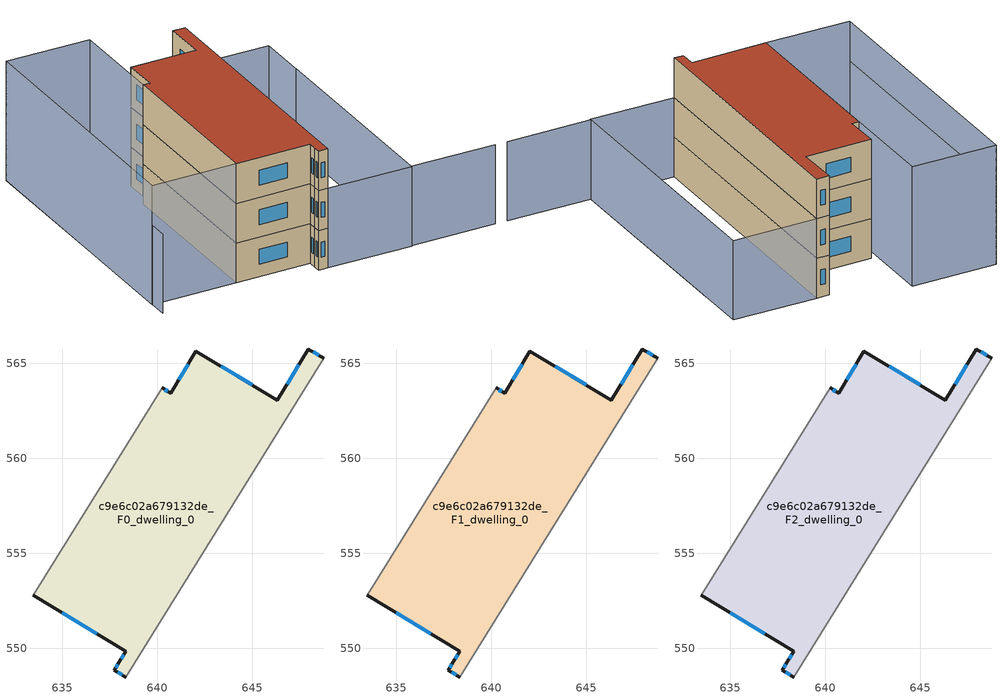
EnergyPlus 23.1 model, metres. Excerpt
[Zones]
c9e6c02a679132de_F0_dwelling_0
 floor ground (EU_floor_Construction): 648.75,565.26 638.34,548.5 637.73,548.87 637.99,549.29 638.33,549.86 633.47,552.79 640.24,563.7 640.69,563.43 642.03,565.64 646.31,563.05 647.94,565.75 z0
 wall outside (EU_wall_Construction): 633.47,552.79 638.33,549.86 637.99,549.29 637.73,548.87 638.34,548.5 / 648.75,565.26 647.94,565.75 646.31,563.05 642.03,565.64 640.69,563.43 640.24,563.7 z0:3
 wall adiabatic (EU_wall_Construction): 638.34,548.5 648.75,565.26 / 640.24,563.7 633.47,552.79 z0:3
 window (EU_Window_Construction): 637.92,548.75 638.15,548.61 / 637.91,549.16 637.81,549 / 638.22,549.68 638.1,549.47 / 634.99,551.88 636.82,550.77 / 640.55,563.51 640.38,563.62 / 641.61,564.95 641.11,564.12 / 644.97,563.86 643.36,564.83 / 647.43,564.91 646.82,563.89 / 648.49,565.41 648.19,565.59 z0.93:2.07
c9e6c02a679132de_F1_dwelling_0
 floor to c9e6c02a679132de_F0_dwelling_0 (EU_floor_Construction): 648.75,565.26 638.34,548.5 637.73,548.87 637.99,549.29 638.33,549.86 633.47,552.79 640.24,563.7 640.69,563.43 642.03,565.64 646.31,563.05 647.94,565.75 z3
 wall outside (EU_wall_Construction): 633.47,552.79 638.33,549.86 637.99,549.29 637.73,548.87 638.34,548.5 / 648.75,565.26 647.94,565.75 646.31,563.05 642.03,565.64 640.69,563.43 640.24,563.7 z3:6
 wall adiabatic (EU_wall_Construction): 638.34,548.5 648.75,565.26 / 640.24,563.7 633.47,552.79 z3:6
 window (EU_Window_Construction): 637.92,548.75 638.15,548.61 / 637.91,549.16 637.81,549 / 638.22,549.68 638.1,549.47 / 634.99,551.88 636.82,550.77 / 640.55,563.51 640.38,563.62 / 641.61,564.95 641.11,564.12 / 644.97,563.86 643.36,564.83 / 647.43,564.91 646.82,563.89 / 648.49,565.41 648.19,565.59 z3.93:5.07
c9e6c02a679132de_F2_dwelling_0
 floor to c9e6c02a679132de_F1_dwelling_0 (EU_floor_Construction): 648.75,565.26 638.34,548.5 637.73,548.87 637.99,549.29 638.33,549.86 633.47,552.79 640.24,563.7 640.69,563.43 642.03,565.64 646.31,563.05 647.94,565.75 z6
 wall outside (EU_wall_Construction): 633.47,552.79 638.33,549.86 637.99,549.29 637.73,548.87 638.34,548.5 / 648.75,565.26 647.94,565.75 646.31,563.05 642.03,565.64 640.69,563.43 640.24,563.7 z6:9
 wall adiabatic (EU_wall_Construction): 638.34,548.5 648.75,565.26 / 640.24,563.7 633.47,552.79 z6:9
 window (EU_Window_Construction): 637.92,548.75 638.15,548.61 / 637.91,549.16 637.81,549 / 638.22,549.68 638.1,549.47 / 634.99,551.88 636.82,550.77 / 640.55,563.51 640.38,563.62 / 641.61,564.95 641.11,564.12 / 644.97,563.86 643.36,564.83 / 647.43,564.91 646.82,563.89 / 648.49,565.41 648.19,565.59 z6.93:8.07
 roof outside (EU_roof_Construction): 638.34,548.5 648.75,565.26 647.94,565.75 646.31,563.05 642.03,565.64 640.69,563.43 640.24,563.7 633.47,552.79 638.33,549.86 637.99,549.29 637.73,548.87 z9
shading: 649.25,541.81 643.82,545.19 / 643.82,545.19 652.2,558.69 / 638.69,573.32 627.28,554.95 / 654.19,561.9 643.78,545.13 / 643.78,545.13 638.34,548.5 / 638.34,548.5 648.75,565.27 / 648.75,565.27 654.19,561.9 z0:6; 628.03,556.16 638.7,573.34 / 638.7,573.34 644.13,569.97 / 644.13,569.97 633.46,552.78 / 633.46,552.78 628.03,556.16 z0:9
[Building]
EU S2 Campaign: North Axis=0; Terrain=City; Solar Distribution=FullExterior
[Site:Location]
Montreal-Trudeau.Intl.AP: Latitude=45.4667; Longitude=-73.75; Time Zone=-5; Elevation=36
[SizingPeriod:WeatherFileDays]
AnnualSizingPeriod: Begin Month=1; Begin Day of Month=1; End Month=12; End Day of Month=31; Day of Week for Start Day=Monday; Use Weather File Daylight Saving Period=No; Use Weather File Rain and Snow Indicators=No
[MATERIAL]
EU_InternalMass_Material: Roughness=MediumRough; Thickness=0.1; Conductivity=1; Density=1800; Specific Heat=900; Thermal Absorptance=0.9; Solar Absorptance=0.7; Visible Absorptance=0.7
[MATERIAL:NOMASS] Roughness=MediumRough; Thermal Absorptance=0.9; Solar Absorptance=0.7; Visible Absorptance=0.7
Name | Thermal Resistance
EU_wall_NoMass; EU_floor_NoMass | 1.36485
EU_roof_NoMass | 2.55992
[WINDOWMATERIAL:SIMPLEGLAZINGSYSTEM]
EU_Window_SimpleGlazing: UFactor=3.92339; Solar Heat Gain Coefficient=0.8; Visible Transmittance=0.8
[CONSTRUCTION]
EU_wall_Construction: EU_wall_NoMass
EU_roof_Construction: EU_roof_NoMass
EU_floor_Construction: EU_floor_NoMass
EU_Window_Construction: EU_Window_SimpleGlazing
EU_InternalMass_Construction: EU_InternalMass_Material
[ZONE] Type=1; Multiplier=1; Ceiling Height=autocalculate; Volume=303.374; Floor Area=autocalculate; Part of Total Floor Area=Yes
c9e6c02a679132de_F0_dwelling_0; c9e6c02a679132de_F1_dwelling_0; c9e6c02a679132de_F2_dwelling_0
[INTERNALMASS] Construction=EU_InternalMass_Construction; Surface Area=101.125
Name | Zone or ZoneList
c9e6c02a679132de_F0_dwelling_0_EU_InternalMass | c9e6c02a679132de_F0_dwelling_0
c9e6c02a679132de_F1_dwelling_0_EU_InternalMass | c9e6c02a679132de_F1_dwelling_0
c9e6c02a679132de_F2_dwelling_0_EU_InternalMass | c9e6c02a679132de_F2_dwelling_0
[OTHEREQUIPMENT] Fuel Type=Electricity; Design Level Calculation Method=Watts/Area; Power per Zone Floor Area=1; Fraction Latent=0; Fraction Radiant=0; Fraction Lost=0; Carbon Dioxide Generation Rate=0; EndUse Subcategory=EU_Step8_InternalGains
Name | Zone or ZoneList or Space or SpaceList | Schedule
EU_Step8_InternalGain_c9e6c02a679132de_F0_dwelling_0_f000 | c9e6c02a679132de_F0_dwelling_0 | EU_Step8_GainSchedule_c9e6c02a679132de_F0_dwelling_0_f000
EU_Step8_InternalGain_c9e6c02a679132de_F1_dwelling_0_f000 | c9e6c02a679132de_F1_dwelling_0 | EU_Step8_GainSchedule_c9e6c02a679132de_F1_dwelling_0_f000
EU_Step8_InternalGain_c9e6c02a679132de_F2_dwelling_0_f000 | c9e6c02a679132de_F2_dwelling_0 | EU_Step8_GainSchedule_c9e6c02a679132de_F2_dwelling_0_f000
[ZONEVENTILATION:DESIGNFLOWRATE] Schedule=EU_AlwaysOn; Design Flow Rate Calculation Method=AirChanges/Hour; Air Changes per Hour=0.860309; Ventilation Type=Natural; Fan Pressure Rise=0; Fan Total Efficiency=1; Constant Term Coefficient=1; Temperature Term Coefficient=0; Velocity Term Coefficient=0; Velocity Squared Term Coefficient=0; Minimum Indoor Temperature=-100; Maximum Indoor Temperature=100; Delta Temperature=-100; Minimum Outdoor Temperature=-100; Maximum Outdoor Temperature=100; Maximum Wind Speed=40
Name | Zone or ZoneList or Space or SpaceList
EU_ConstantAir_c9e6c02a679132de_F0_dwelling_0 | c9e6c02a679132de_F0_dwelling_0
EU_ConstantAir_c9e6c02a679132de_F1_dwelling_0 | c9e6c02a679132de_F1_dwelling_0
EU_ConstantAir_c9e6c02a679132de_F2_dwelling_0 | c9e6c02a679132de_F2_dwelling_0
[HVACTEMPLATE:THERMOSTAT] Constant Heating Setpoint=20; Constant Cooling Setpoint=50
EU_HeatOnly_c9e6c02a679132de_F0_dwelling_0; EU_HeatOnly_c9e6c02a679132de_F1_dwelling_0; EU_HeatOnly_c9e6c02a679132de_F2_dwelling_0
[HVACTEMPLATE:ZONE:IDEALLOADSAIRSYSTEM] System Availability Schedule=EU_AlwaysOn; Maximum Heating Supply Air Temperature=50; Minimum Cooling Supply Air Temperature=13; Maximum Heating Supply Air Humidity Ratio=0.0156; Minimum Cooling Supply Air Humidity Ratio=0.0077; Heating Limit=NoLimit; Cooling Limit=NoLimit; Heating Availability Schedule=EU_AlwaysOn; Cooling Availability Schedule=EU_CoolingOff; Dehumidification Control Type=ConstantSensibleHeatRatio; Cooling Sensible Heat Ratio=0.7; Dehumidification Setpoint=60; Humidification Control Type=None; Humidification Setpoint=30; Outdoor Air Method=None; Outdoor Air Flow Rate per Person=0.00944; Outdoor Air Flow Rate per Zone Floor Area=0; Outdoor Air Flow Rate per Zone=0; Demand Controlled Ventilation Type=None; Outdoor Air Economizer Type=NoEconomizer; Heat Recovery Type=None; Sensible Heat Recovery Effectiveness=0.7; Latent Heat Recovery Effectiveness=0.65
Name | Template Thermostat
c9e6c02a679132de_F0_dwelling_0 | EU_HeatOnly_c9e6c02a679132de_F0_dwelling_0
c9e6c02a679132de_F1_dwelling_0 | EU_HeatOnly_c9e6c02a679132de_F1_dwelling_0
c9e6c02a679132de_F2_dwelling_0 | EU_HeatOnly_c9e6c02a679132de_F2_dwelling_0
[SIZING:ZONE] Zone Cooling Design Supply Air Temperature Input Method=SupplyAirTemperature; Zone Cooling Design Supply Air Temperature=13; Zone Heating Design Supply Air Temperature Input Method=SupplyAirTemperature; Zone Heating Design Supply Air Temperature=50; Zone Cooling Design Supply Air Humidity Ratio=0.008; Zone Heating Design Supply Air Humidity Ratio=0.008; Cooling Design Air Flow Method=DesignDay; Cooling Design Air Flow Rate=0; Cooling Minimum Air Flow per Zone Floor Area=0.000762; Cooling Minimum Air Flow=0; Cooling Minimum Air Flow Fraction=0.2; Heating Design Air Flow Method=DesignDay; Heating Design Air Flow Rate=0; Heating Maximum Air Flow per Zone Floor Area=0.002032; Heating Maximum Air Flow=0.141576; Heating Maximum Air Flow Fraction=0.3; Account for Dedicated Outdoor Air System=No; Dedicated Outdoor Air System Control Strategy=NeutralSupplyAir; Dedicated Outdoor Air Low Setpoint Temperature for Design=autosize; Dedicated Outdoor Air High Setpoint Temperature for Design=autosize; Zone Load Sizing Method=Sensible Load Only No Latent Load; Zone Latent Cooling Design Supply Air Humidity Ratio Input Method=HumidityRatioDifference; Zone Cooling Design Supply Air Humidity Ratio Difference=0.005; Zone Latent Heating Design Supply Air Humidity Ratio Input Method=HumidityRatioDifference; Zone Humidification Design Supply Air Humidity Ratio Difference=0.005
c9e6c02a679132de_F0_dwelling_0; c9e6c02a679132de_F1_dwelling_0; c9e6c02a679132de_F2_dwelling_0
[SCHEDULE:CONSTANT]
Name | Hourly Value
EU_AlwaysOn | 1
EU_CoolingOff | 0
[SCHEDULE:FILE] Column Number=1; Rows to Skip at Top=0; Number of Hours of Data=8760; Column Separator=Comma; Interpolate to Timestep=No; Minutes per Item=60; Adjust Schedule for Daylight Savings=Yes
Name | File
EU_Step8_GainSchedule_c9e6c02a679132de_F0_dwelling_0_f000 | ../../schedules/c9e6c02a679132de/c9e6c02a679132de_F0_dwelling_0_f000_gain.csv
EU_Step8_GainSchedule_c9e6c02a679132de_F1_dwelling_0_f000 | ../../schedules/c9e6c02a679132de/c9e6c02a679132de_F1_dwelling_0_f000_gain.csv
EU_Step8_GainSchedule_c9e6c02a679132de_F2_dwelling_0_f000 | ../../schedules/c9e6c02a679132de/c9e6c02a679132de_F2_dwelling_0_f000_gain.csv
